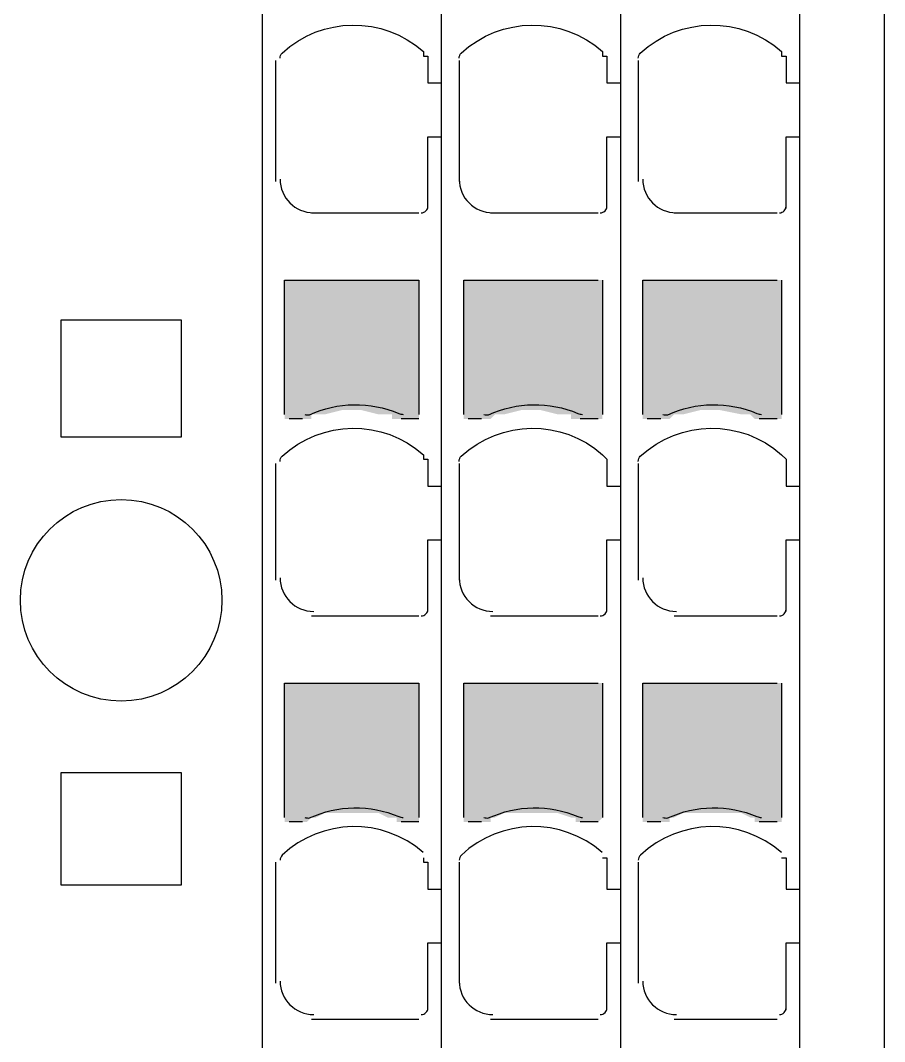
# Model space of a CAD drawing. Header units: feet. Extents: x -159 to 1687, y -48 to 1556.
# Drawn here: x 544.171 to 544.2514, y 1044.4769 to 1044.5719 of the extents above; entities that cross this region are included whole.
import ezdxf

# ---------------------------------------------------------------- set-up
doc = ezdxf.new("R2010")
doc.units = ezdxf.units.FT
doc.header["$MEASUREMENT"] = 0
doc.layers.add('PDF_0', color=7, linetype='Continuous')

msp = doc.modelspace()

# ---------------------------------------------------------------- linework, layer by layer
at = {"layer": 'PDF_0', "lineweight": 25}
for p, q in [((544.2101403210402, 1044.671939071256), (544.2101403210402, 1044.381925486276)), ((544.2268077684528, 1044.671939071256), (544.2268077684528, 1044.381925486276))]:
    msp.add_line(p, q, dxfattribs=at)
for points in [[(544.2513922533865, 1044.671939071256), (544.1934728736273, 1044.671939071256), (544.1934728736273, 1044.381925486276), (544.2513922533865, 1044.381925486276)], [(544.2434752158656, 1044.671939071256), (544.2434752158656, 1044.381925486276)], [(544.2513922533865, 1044.381925486276), (544.2513922533865, 1044.671939071256)], [(544.1947229321836, 1044.568184211113), (544.1947229321836, 1044.556933684109)], [(544.2118070657814, 1044.568184211113), (544.2118070657814, 1044.556933684109)], [(544.2284745131942, 1044.568184211113), (544.2284745131942, 1044.556933684109)], [(544.2088902624841, 1044.554433566997), (544.2088902624841, 1044.561100545962), (544.2101403210402, 1044.561100545962)], [(544.225557709897, 1044.554433566997), (544.225557709897, 1044.561100545962), (544.2268077684528, 1044.561100545962)], [(544.2422251573093, 1044.554433566997), (544.2422251573093, 1044.561100545962), (544.2434752158656, 1044.561100545962)], [(544.198056421666, 1044.554016880812), (544.2080568901135, 1044.554016880812)], [(544.2147238690786, 1044.554016880812), (544.2247243375264, 1044.554016880812)], [(544.2318080026766, 1044.554016880812), (544.241391784939, 1044.554016880812)], [(544.195556304554, 1044.535266002473), (544.195556304554, 1044.547766588033), (544.2080568901135, 1044.547766588033), (544.2080568901135, 1044.535266002473)], [(544.2122237519666, 1044.535266002473), (544.2122237519666, 1044.547766588033), (544.2247243375264, 1044.547766588033)], [(544.2251410237116, 1044.547766588033), (544.2251410237116, 1044.535266002473)], [(544.2288911993794, 1044.535266002473), (544.2288911993794, 1044.547766588033), (544.241391784939, 1044.547766588033)], [(544.2418084711242, 1044.547766588033), (544.2418084711242, 1044.535266002473)], [(544.1972230492954, 1044.534849316288), (544.1959729907394, 1044.534849316288)], [(544.2080568901135, 1044.534849316288), (544.2063901453721, 1044.534849316288)], [(544.213890496708, 1044.534849316288), (544.2126404381522, 1044.534849316288)], [(544.2247243375264, 1044.534849316288), (544.2230575927849, 1044.534849316288)], [(544.2305579441208, 1044.534849316288), (544.2293078855646, 1044.534849316288)], [(544.241391784939, 1044.534849316288), (544.2397250401975, 1044.534849316288)], [(544.1947229321836, 1044.530682454434), (544.1947229321836, 1044.519848613616)], [(544.2118070657814, 1044.530682454434), (544.2118070657814, 1044.519848613616)], [(544.2284745131942, 1044.530682454434), (544.2284745131942, 1044.519848613616)], [(544.2088902624841, 1044.516931810319), (544.2088902624841, 1044.523598789284), (544.2101403210402, 1044.523598789284)], [(544.225557709897, 1044.516931810319), (544.225557709897, 1044.523598789284), (544.2268077684528, 1044.523598789284)], [(544.2422251573093, 1044.516931810319), (544.2422251573093, 1044.523598789284), (544.2434752158656, 1044.523598789284)], [(544.198056421666, 1044.516515124133), (544.2080568901135, 1044.516515124133)], [(544.2147238690786, 1044.516515124133), (544.2247243375264, 1044.516515124133)], [(544.2318080026766, 1044.516515124133), (544.241391784939, 1044.516515124133)], [(544.195556304554, 1044.497764245794), (544.195556304554, 1044.510264831354), (544.2080568901135, 1044.510264831354), (544.2080568901135, 1044.497764245794)], [(544.2122237519666, 1044.497764245794), (544.2122237519666, 1044.510264831354), (544.2247243375264, 1044.510264831354)], [(544.2251410237116, 1044.510264831354), (544.2251410237116, 1044.497764245794)], [(544.2288911993794, 1044.497764245794), (544.2288911993794, 1044.510264831354), (544.241391784939, 1044.510264831354)], [(544.2418084711242, 1044.510264831354), (544.2418084711242, 1044.497764245794)], [(544.1972230492954, 1044.497347559609), (544.1959729907394, 1044.497347559609)], [(544.2080568901135, 1044.497347559609), (544.2063901453721, 1044.497347559609)], [(544.213890496708, 1044.497347559609), (544.2126404381522, 1044.497347559609)], [(544.2247243375264, 1044.497347559609), (544.2230575927849, 1044.497347559609)], [(544.2305579441208, 1044.497347559609), (544.2293078855646, 1044.497347559609)], [(544.241391784939, 1044.497347559609), (544.2397250401975, 1044.497347559609)], [(544.2084735762987, 1044.494014070126), (544.2084735762987, 1044.493597383941), (544.2088902624841, 1044.493597383941), (544.2088902624841, 1044.491097266829), (544.2101403210402, 1044.491097266829)], [(544.2251410237116, 1044.494014070126), (544.225557709897, 1044.494014070126), (544.225557709897, 1044.491097266829), (544.2268077684528, 1044.491097266829)], [(544.2418084711242, 1044.494014070126), (544.2422251573093, 1044.494014070126), (544.2422251573093, 1044.491097266829), (544.2434752158656, 1044.491097266829)], [(544.1947229321836, 1044.493597383941), (544.1947229321836, 1044.482346856938)], [(544.2118070657814, 1044.493597383941), (544.2118070657814, 1044.482346856938)], [(544.2284745131942, 1044.493597383941), (544.2284745131942, 1044.482346856938)], [(544.2088902624841, 1044.479846739826), (544.2088902624841, 1044.486097032605), (544.2101403210402, 1044.486097032605)], [(544.225557709897, 1044.479846739826), (544.225557709897, 1044.486097032605), (544.2268077684528, 1044.486097032605)], [(544.2422251573093, 1044.479846739826), (544.2422251573093, 1044.486097032605), (544.2434752158656, 1044.486097032605)], [(544.198056421666, 1044.479013367455), (544.2080568901135, 1044.479013367455)], [(544.2147238690786, 1044.479013367455), (544.2247243375264, 1044.479013367455)], [(544.2318080026766, 1044.479013367455), (544.241391784939, 1044.479013367455)]]:
    msp.add_lwpolyline(points, dxfattribs=at)
for points in [[(544.1951396183688, 1044.568392554205, -0.2075038058132481), (544.1953263937844, 1044.568877397749, -0.3849031679512238), (544.2084735762987, 1044.569017583483), (544.2084735762987, 1044.568600897298), (544.2088902624841, 1044.568600897298), (544.2088902624841, 1044.566100780186), (544.2101403210402, 1044.566100780186)], [(544.2118070657818, 1044.568392554205, -0.2075038077848607), (544.211993841197, 1044.568877397749, -0.3849031679515921), (544.2251410237116, 1044.569017583483), (544.2251410237116, 1044.568600897298), (544.225557709897, 1044.568600897298), (544.225557709897, 1044.566100780186), (544.2268077684528, 1044.566100780186)], [(544.2284745131931, 1044.568392554205, -0.2075038061951557), (544.2286612886098, 1044.568877397749, -0.3849031679529309), (544.2418084711242, 1044.569017583483), (544.2418084711242, 1044.568600897298), (544.2422251573093, 1044.568600897298), (544.2422251573093, 1044.566100780186), (544.2434752158656, 1044.566100780186)], [(544.1974313923881, 1044.535266002473, 0.1046999984247399), (544.1978724922169, 1044.535221242043, -0.2119965880107762), (544.2061758019988, 1044.535355523333, 0.1046999979662234), (544.206598488465, 1044.535266002473)], [(544.2140988398007, 1044.535266002473, 0.1046999994910675), (544.2145399396295, 1044.535221242043, -0.2119965880048719), (544.2228432494112, 1044.535355523333, 0.1046999991239598), (544.2232659358776, 1044.535266002473)], [(544.2307662872131, 1044.535266002473, 0.1046999978336182), (544.2312073870423, 1044.535221242043, -0.2119965880048447), (544.2395106968238, 1044.535355523333, 0.1046999985572923), (544.2399333832905, 1044.535266002473)], [(544.1951396183695, 1044.530890797527, -0.2075038056637065), (544.1953263937844, 1044.531375641072, -0.3849031679540181), (544.2084735762987, 1044.531515826805), (544.2084735762987, 1044.53109914062), (544.2088902624841, 1044.53109914062), (544.2088902624841, 1044.528599023508), (544.2101403210402, 1044.528599023508)], [(544.2118070657807, 1044.530890797527, -0.2075038076346653), (544.211993841197, 1044.531375641071, -0.3849031679505737), (544.2251410237116, 1044.531515826805), (544.225557709897, 1044.53109914062), (544.225557709897, 1044.528599023508), (544.2268077684528, 1044.528599023508)], [(544.2284745131931, 1044.530890797527, -0.2075038076503503), (544.2286612886098, 1044.531375641072, -0.3849031679518936), (544.2418084711242, 1044.531515826805), (544.2422251573093, 1044.53109914062), (544.2422251573093, 1044.528599023508), (544.2434752158656, 1044.528599023508)], [(544.1974313923881, 1044.497764245794, 0.1046999978559103), (544.1978724922169, 1044.497719485365, -0.2119965880061232), (544.2061758019984, 1044.497853766654, 0.1046999971018567), (544.206598488465, 1044.497764245794)], [(544.2140988398007, 1044.497764245794, 0.1046999964037743), (544.2145399396295, 1044.497719485365, -0.2119965880090754), (544.2228432494112, 1044.497853766655, 0.1046999980007453), (544.2232659358774, 1044.497764245795)], [(544.2307662872136, 1044.497764245794, 0.1046999989276608), (544.2312073870423, 1044.497719485364, -0.2119965880090483), (544.2395106968238, 1044.497853766654, 0.1046999987770374), (544.2399333832905, 1044.497764245794)], [(544.2084548587557, 1044.4945151936, 0.3849031679522376), (544.1953376859803, 1044.494262290087, 0.2075038070192441), (544.1951396183688, 1044.493805727034)], [(544.225122306168, 1044.4945151936, 0.3849031679526356), (544.2120051333927, 1044.494262290088, 0.2075038081881969), (544.2118070657812, 1044.493805727034)], [(544.2417897535809, 1044.4945151936, 0.3849031679539703), (544.2286725808053, 1044.494262290088, 0.2075038065988493), (544.2284745131942, 1044.493805727034)]]:
    msp.add_lwpolyline(points, format="xyb", dxfattribs=at)
for points in [[(544.1859725222919, 1044.544016412364), (544.1747219952881, 1044.544016412364), (544.1747219952881, 1044.533182571546), (544.1859725222919, 1044.533182571546)], [(544.1747219952881, 1044.491513953015), (544.1859725222919, 1044.491513953015), (544.1859725222919, 1044.501931107647), (544.1747219952881, 1044.501931107647)]]:
    msp.add_lwpolyline(points, close=True, dxfattribs=at)
msp.add_circle((544.1803472497895, 1044.517973516781), 0.009375448170256932, dxfattribs=at)
for centre, radius, start, end in [((544.1982647890991, 1044.557142051542), 0.0031251707304732, 180.0004462470421, 269.9995537497206), ((544.2149322365115, 1044.557142051542), 0.003125170730403756, 180.0004462497518, 269.9995537509973), ((544.2320163701095, 1044.557142051542), 0.003125170730129637, 180.0004462452964, 269.9995537560194), ((544.2082652667493, 1044.554641876548), 0.0006249957368226479, 269.9969249791739, 0.003074929792814108), ((544.2249327141622, 1044.554641876547), 0.0006249957361312102, 269.9969249490314, 0.003074993184882103), ((544.2416001615745, 1044.554641876547), 0.0006249957356908756, 269.9969249742105, 0.003075033544238064), ((544.1982647890989, 1044.520056981049), 0.003125170730182762, 180.0004462443584, 269.9995537550489), ((544.2149322365119, 1044.520056981049), 0.003125170730448388, 180.0004462496345, 269.9995537501765), ((544.2320163701095, 1044.520056981049), 0.003125170730111984, 180.0004462446841, 269.9995537563451), ((544.2082652667491, 1044.517140119869), 0.0006249957366587573, 269.9969250126841, 0.00307494478752641), ((544.2249327141617, 1044.517140119869), 0.0006249957359679858, 269.9969249824829, 0.003075008114456645), ((544.2416001615754, 1044.517140119868), 0.0006249957349618369, 269.9969248825844, 0.003075100362552224), ((544.1982647890989, 1044.482555224371), 0.003125170730222398, 180.0004462462213, 269.9995537543193), ((544.2149322365112, 1044.482555224371), 0.003125170730039708, 180.0004462439285, 269.9995537576739), ((544.2320163701097, 1044.482555224371), 0.003125170730424573, 180.0004462486184, 269.999553750613), ((544.2082652667491, 1044.480055049376), 0.0006249957359516525, 269.9969250042813, 0.003075009638680225), ((544.2249327141617, 1044.480055049375), 0.0006249957356409065, 269.9969249885929, 0.003075038129936353), ((544.2416001615748, 1044.480055049376), 0.0006249957363007416, 269.9969249519138, 0.003074977643012444)]:
    msp.add_arc(centre, radius, start, end, dxfattribs=at)
at = {"layer": 'PDF_0', "color": 1, "transparency": 33554559}
for points in [[(544.2080568901135, 1044.547766588033), (544.2080568901135, 1044.547766588033), (544.195556304554, 1044.547766588033)], [(544.195556304554, 1044.547766588033), (544.2080568901135, 1044.547766588033), (544.2080568901135, 1044.547766588033)], [(544.2080568901135, 1044.547766588033), (544.195556304554, 1044.547766588033), (544.2080568901135, 1044.535682688658)], [(544.195556304554, 1044.547766588033), (544.2080568901135, 1044.535682688658), (544.195556304554, 1044.535682688658)], [(544.2247243375264, 1044.547766588033), (544.2247243375264, 1044.547766588033), (544.2122237519666, 1044.547766588033)], [(544.2122237519666, 1044.547766588033), (544.2247243375264, 1044.547766588033), (544.2247243375264, 1044.547766588033)], [(544.2122237519666, 1044.547766588033), (544.2251410237116, 1044.547766588033), (544.2251410237116, 1044.547766588033)], [(544.2251410237116, 1044.547766588033), (544.2251410237116, 1044.547766588033), (544.2122237519666, 1044.547766588033)], [(544.2251410237116, 1044.547766588033), (544.2122237519666, 1044.547766588033), (544.2247243375264, 1044.547766588033)], [(544.2251410237116, 1044.547766588033), (544.2122237519666, 1044.547766588033), (544.2251410237116, 1044.535682688658)], [(544.2122237519666, 1044.547766588033), (544.2251410237116, 1044.535682688658), (544.2122237519666, 1044.535682688658)], [(544.241391784939, 1044.547766588033), (544.241391784939, 1044.547766588033), (544.2288911993794, 1044.547766588033)], [(544.2288911993794, 1044.547766588033), (544.241391784939, 1044.547766588033), (544.241391784939, 1044.547766588033)], [(544.2288911993794, 1044.547766588033), (544.2418084711242, 1044.547766588033), (544.2418084711242, 1044.547766588033)], [(544.2418084711242, 1044.547766588033), (544.2418084711242, 1044.547766588033), (544.2288911993794, 1044.547766588033)], [(544.2418084711242, 1044.547766588033), (544.2288911993794, 1044.547766588033), (544.241391784939, 1044.547766588033)], [(544.2418084711242, 1044.547766588033), (544.2288911993794, 1044.547766588033), (544.2418084711242, 1044.535682688658)], [(544.2288911993794, 1044.547766588033), (544.2418084711242, 1044.535682688658), (544.2288911993794, 1044.535682688658)], [(544.2009732249633, 1044.535682688658), (544.195556304554, 1044.535682688658), (544.1993064802218, 1044.535266002473)], [(544.195556304554, 1044.535682688658), (544.1993064802218, 1044.535266002473), (544.195556304554, 1044.535266002473)], [(544.1984731078512, 1044.535266002473), (544.1984731078512, 1044.535266002473), (544.195556304554, 1044.535266002473)], [(544.1984731078512, 1044.535266002473), (544.195556304554, 1044.535266002473), (544.1993064802218, 1044.535266002473)], [(544.198056421666, 1044.535266002473), (544.198056421666, 1044.535266002473), (544.195556304554, 1044.535266002473)], [(544.198056421666, 1044.535266002473), (544.195556304554, 1044.535266002473), (544.1984731078512, 1044.535266002473)], [(544.198056421666, 1044.535266002473), (544.195556304554, 1044.535266002473), (544.198056421666, 1044.534849316288)], [(544.195556304554, 1044.535266002473), (544.198056421666, 1044.534849316288), (544.195556304554, 1044.534849316288)], [(544.195556304554, 1044.534849316288), (544.198056421666, 1044.534849316288), (544.198056421666, 1044.534849316288)], [(544.198056421666, 1044.534849316288), (544.198056421666, 1044.534849316288), (544.195556304554, 1044.534849316288)], [(544.1976397354804, 1044.534849316288), (544.195556304554, 1044.534849316288), (544.198056421666, 1044.534849316288)], [(544.195556304554, 1044.534849316288), (544.1976397354804, 1044.534849316288), (544.1976397354804, 1044.534849316288)], [(544.1976397354804, 1044.534849316288), (544.1976397354804, 1044.534849316288), (544.195556304554, 1044.534849316288)], [(544.1972230492954, 1044.534849316288), (544.1972230492954, 1044.534849316288), (544.195556304554, 1044.534849316288)], [(544.1972230492954, 1044.534849316288), (544.195556304554, 1044.534849316288), (544.1976397354804, 1044.534849316288)], [(544.195556304554, 1044.534849316288), (544.1972230492954, 1044.534849316288), (544.1959729907394, 1044.534849316288)], [(544.2080568901135, 1044.535682688658), (544.2026399697043, 1044.535682688658), (544.2080568901135, 1044.535266002473)], [(544.2026399697043, 1044.535682688658), (544.2080568901135, 1044.535266002473), (544.2043067144457, 1044.535266002473)], [(544.2043067144457, 1044.535266002473), (544.2080568901135, 1044.535266002473), (544.2051400868163, 1044.535266002473)], [(544.2051400868163, 1044.535266002473), (544.2080568901135, 1044.535266002473), (544.2055567730015, 1044.535266002473)], [(544.2080568901135, 1044.535266002473), (544.2055567730015, 1044.535266002473), (544.2080568901135, 1044.534849316288)], [(544.2055567730015, 1044.535266002473), (544.2080568901135, 1044.534849316288), (544.2055567730015, 1044.534849316288)], [(544.2055567730015, 1044.534849316288), (544.2080568901135, 1044.534849316288), (544.2059734591869, 1044.534849316288)], [(544.2059734591869, 1044.534849316288), (544.2080568901135, 1044.534849316288), (544.2080568901135, 1044.534849316288)], [(544.2080568901135, 1044.534849316288), (544.2080568901135, 1044.534849316288), (544.2059734591869, 1044.534849316288)], [(544.2059734591869, 1044.534849316288), (544.2080568901135, 1044.534849316288), (544.2063901453721, 1044.534849316288)], [(544.2080568901135, 1044.534849316288), (544.2080568901135, 1044.534849316288), (544.2063901453721, 1044.534849316288)], [(544.2063901453721, 1044.534849316288), (544.2080568901135, 1044.534849316288), (544.2080568901135, 1044.534849316288)], [(544.2176406723759, 1044.535682688658), (544.2122237519666, 1044.535682688658), (544.2159739276346, 1044.535266002473)], [(544.2122237519666, 1044.535682688658), (544.2159739276346, 1044.535266002473), (544.2122237519666, 1044.535266002473)], [(544.2151405552638, 1044.535266002473), (544.2122237519666, 1044.535266002473), (544.2159739276346, 1044.535266002473)], [(544.2122237519666, 1044.535266002473), (544.2151405552638, 1044.535266002473), (544.2151405552638, 1044.535266002473)], [(544.2151405552638, 1044.535266002473), (544.2151405552638, 1044.535266002473), (544.2122237519666, 1044.535266002473)], [(544.2151405552638, 1044.535266002473), (544.2122237519666, 1044.535266002473), (544.2147238690786, 1044.534849316288)], [(544.2122237519666, 1044.535266002473), (544.2147238690786, 1044.534849316288), (544.2122237519666, 1044.534849316288)], [(544.2122237519666, 1044.534849316288), (544.2147238690786, 1044.534849316288), (544.2147238690786, 1044.534849316288)], [(544.2147238690786, 1044.534849316288), (544.2147238690786, 1044.534849316288), (544.2122237519666, 1044.534849316288)], [(544.2143071828932, 1044.534849316288), (544.2122237519666, 1044.534849316288), (544.2147238690786, 1044.534849316288)], [(544.2122237519666, 1044.534849316288), (544.2143071828932, 1044.534849316288), (544.2143071828932, 1044.534849316288)], [(544.2143071828932, 1044.534849316288), (544.2143071828932, 1044.534849316288), (544.2122237519666, 1044.534849316288)], [(544.2122237519666, 1044.534849316288), (544.2143071828932, 1044.534849316288), (544.2126404381522, 1044.534849316288)], [(544.213890496708, 1044.534849316288), (544.213890496708, 1044.534849316288), (544.2126404381522, 1044.534849316288)], [(544.213890496708, 1044.534849316288), (544.2126404381522, 1044.534849316288), (544.2143071828932, 1044.534849316288)], [(544.2126404381522, 1044.534849316288), (544.213890496708, 1044.534849316288), (544.213890496708, 1044.534849316288)], [(544.2251410237116, 1044.535682688658), (544.2193074171171, 1044.535682688658), (544.2251410237116, 1044.535266002473)], [(544.2193074171171, 1044.535682688658), (544.2251410237116, 1044.535266002473), (544.2209741618583, 1044.535266002473)], [(544.2209741618583, 1044.535266002473), (544.2251410237116, 1044.535266002473), (544.2222242204143, 1044.535266002473)], [(544.2222242204143, 1044.535266002473), (544.2251410237116, 1044.535266002473), (544.2251410237116, 1044.535266002473)], [(544.2251410237116, 1044.535266002473), (544.2251410237116, 1044.535266002473), (544.2222242204143, 1044.535266002473)], [(544.2251410237116, 1044.535266002473), (544.2222242204143, 1044.535266002473), (544.2251410237116, 1044.534849316288)], [(544.2222242204143, 1044.535266002473), (544.2251410237116, 1044.534849316288), (544.2222242204143, 1044.534849316288)], [(544.2222242204143, 1044.534849316288), (544.2251410237116, 1044.534849316288), (544.2226409065997, 1044.534849316288)], [(544.2247243375264, 1044.534849316288), (544.2247243375264, 1044.534849316288), (544.2226409065997, 1044.534849316288)], [(544.2247243375264, 1044.534849316288), (544.2226409065997, 1044.534849316288), (544.2251410237116, 1044.534849316288)], [(544.2226409065997, 1044.534849316288), (544.2247243375264, 1044.534849316288), (544.2247243375264, 1044.534849316288)], [(544.2226409065997, 1044.534849316288), (544.2247243375264, 1044.534849316288), (544.2230575927849, 1044.534849316288)], [(544.2230575927849, 1044.534849316288), (544.2247243375264, 1044.534849316288), (544.2247243375264, 1044.534849316288)], [(544.2247243375264, 1044.534849316288), (544.2247243375264, 1044.534849316288), (544.2230575927849, 1044.534849316288)], [(544.2343081197882, 1044.535682688658), (544.2288911993794, 1044.535682688658), (544.2326413750473, 1044.535266002473)], [(544.2288911993794, 1044.535682688658), (544.2326413750473, 1044.535266002473), (544.2288911993794, 1044.535266002473)], [(544.2318080026766, 1044.535266002473), (544.2288911993794, 1044.535266002473), (544.2326413750473, 1044.535266002473)], [(544.2288911993794, 1044.535266002473), (544.2318080026766, 1044.535266002473), (544.2318080026766, 1044.535266002473)], [(544.2318080026766, 1044.535266002473), (544.2318080026766, 1044.535266002473), (544.2288911993794, 1044.535266002473)], [(544.2318080026766, 1044.535266002473), (544.2288911993794, 1044.535266002473), (544.231391316491, 1044.534849316288)], [(544.2288911993794, 1044.535266002473), (544.231391316491, 1044.534849316288), (544.2288911993794, 1044.534849316288)], [(544.2288911993794, 1044.534849316288), (544.231391316491, 1044.534849316288), (544.231391316491, 1044.534849316288)], [(544.231391316491, 1044.534849316288), (544.231391316491, 1044.534849316288), (544.2288911993794, 1044.534849316288)], [(544.230974630306, 1044.534849316288), (544.2288911993794, 1044.534849316288), (544.231391316491, 1044.534849316288)], [(544.230974630306, 1044.534849316288), (544.230974630306, 1044.534849316288), (544.2288911993794, 1044.534849316288)], [(544.2288911993794, 1044.534849316288), (544.230974630306, 1044.534849316288), (544.230974630306, 1044.534849316288)], [(544.2288911993794, 1044.534849316288), (544.230974630306, 1044.534849316288), (544.2293078855646, 1044.534849316288)], [(544.2293078855646, 1044.534849316288), (544.230974630306, 1044.534849316288), (544.230974630306, 1044.534849316288)], [(544.230974630306, 1044.534849316288), (544.230974630306, 1044.534849316288), (544.2293078855646, 1044.534849316288)], [(544.2305579441208, 1044.534849316288), (544.2305579441208, 1044.534849316288), (544.2293078855646, 1044.534849316288)], [(544.2305579441208, 1044.534849316288), (544.2293078855646, 1044.534849316288), (544.230974630306, 1044.534849316288)], [(544.2418084711242, 1044.535682688658), (544.2359748645297, 1044.535682688658), (544.2418084711242, 1044.535266002473)], [(544.2359748645297, 1044.535682688658), (544.2418084711242, 1044.535266002473), (544.2380582954563, 1044.535266002473)], [(544.2380582954563, 1044.535266002473), (544.2418084711242, 1044.535266002473), (544.2388916678269, 1044.535266002473)], [(544.2388916678269, 1044.535266002473), (544.2418084711242, 1044.535266002473), (544.2418084711242, 1044.535266002473)], [(544.2418084711242, 1044.535266002473), (544.2418084711242, 1044.535266002473), (544.2388916678269, 1044.535266002473)], [(544.2418084711242, 1044.535266002473), (544.2388916678269, 1044.535266002473), (544.2418084711242, 1044.534849316288)], [(544.2388916678269, 1044.535266002473), (544.2418084711242, 1044.534849316288), (544.2393083540121, 1044.534849316288)], [(544.2393083540121, 1044.534849316288), (544.2418084711242, 1044.534849316288), (544.2418084711242, 1044.534849316288)], [(544.2418084711242, 1044.534849316288), (544.2418084711242, 1044.534849316288), (544.2393083540121, 1044.534849316288)], [(544.2393083540121, 1044.534849316288), (544.2418084711242, 1044.534849316288), (544.2397250401975, 1044.534849316288)], [(544.241391784939, 1044.534849316288), (544.2397250401975, 1044.534849316288), (544.2418084711242, 1044.534849316288)], [(544.241391784939, 1044.534849316288), (544.241391784939, 1044.534849316288), (544.2397250401975, 1044.534849316288)], [(544.2397250401975, 1044.534849316288), (544.241391784939, 1044.534849316288), (544.241391784939, 1044.534849316288)], [(544.195556304554, 1044.510264831354), (544.2080568901135, 1044.510264831354), (544.2080568901135, 1044.510264831354)], [(544.2080568901135, 1044.510264831354), (544.2080568901135, 1044.510264831354), (544.195556304554, 1044.510264831354)], [(544.2080568901135, 1044.510264831354), (544.195556304554, 1044.510264831354), (544.2080568901135, 1044.49818093198)], [(544.195556304554, 1044.510264831354), (544.2080568901135, 1044.49818093198), (544.195556304554, 1044.49818093198)], [(544.2122237519666, 1044.510264831354), (544.2247243375264, 1044.510264831354), (544.2247243375264, 1044.510264831354)], [(544.2247243375264, 1044.510264831354), (544.2247243375264, 1044.510264831354), (544.2122237519666, 1044.510264831354)], [(544.2251410237116, 1044.510264831354), (544.2251410237116, 1044.510264831354), (544.2122237519666, 1044.510264831354)], [(544.2122237519666, 1044.510264831354), (544.2251410237116, 1044.510264831354), (544.2251410237116, 1044.510264831354)], [(544.2251410237116, 1044.510264831354), (544.2122237519666, 1044.510264831354), (544.2247243375264, 1044.510264831354)], [(544.2251410237116, 1044.510264831354), (544.2122237519666, 1044.510264831354), (544.2251410237116, 1044.49818093198)], [(544.2122237519666, 1044.510264831354), (544.2251410237116, 1044.49818093198), (544.2122237519666, 1044.49818093198)], [(544.241391784939, 1044.510264831354), (544.241391784939, 1044.510264831354), (544.2288911993794, 1044.510264831354)], [(544.2288911993794, 1044.510264831354), (544.241391784939, 1044.510264831354), (544.241391784939, 1044.510264831354)], [(544.2418084711242, 1044.510264831354), (544.2418084711242, 1044.510264831354), (544.2288911993794, 1044.510264831354)], [(544.2288911993794, 1044.510264831354), (544.2418084711242, 1044.510264831354), (544.2418084711242, 1044.510264831354)], [(544.2418084711242, 1044.510264831354), (544.2288911993794, 1044.510264831354), (544.241391784939, 1044.510264831354)], [(544.2418084711242, 1044.510264831354), (544.2288911993794, 1044.510264831354), (544.2418084711242, 1044.49818093198)], [(544.2288911993794, 1044.510264831354), (544.2418084711242, 1044.49818093198), (544.2288911993794, 1044.49818093198)], [(544.1993064802218, 1044.49818093198), (544.1993064802218, 1044.49818093198), (544.195556304554, 1044.49818093198)], [(544.1993064802218, 1044.49818093198), (544.195556304554, 1044.49818093198), (544.2009732249633, 1044.49818093198)], [(544.1993064802218, 1044.49818093198), (544.195556304554, 1044.49818093198), (544.1984731078512, 1044.497764245794)], [(544.195556304554, 1044.49818093198), (544.1984731078512, 1044.497764245794), (544.195556304554, 1044.497764245794)], [(544.2026399697043, 1044.49818093198), (544.2080568901135, 1044.49818093198), (544.2043067144457, 1044.49818093198)], [(544.2080568901135, 1044.49818093198), (544.2043067144457, 1044.49818093198), (544.2080568901135, 1044.497764245794)], [(544.2043067144457, 1044.49818093198), (544.2080568901135, 1044.497764245794), (544.2051400868163, 1044.497764245794)], [(544.2159739276346, 1044.49818093198), (544.2159739276346, 1044.49818093198), (544.2122237519666, 1044.49818093198)], [(544.2159739276346, 1044.49818093198), (544.2122237519666, 1044.49818093198), (544.2176406723759, 1044.49818093198)], [(544.2159739276346, 1044.49818093198), (544.2122237519666, 1044.49818093198), (544.2151405552638, 1044.497764245794)], [(544.2122237519666, 1044.49818093198), (544.2151405552638, 1044.497764245794), (544.2122237519666, 1044.497764245794)], [(544.2193074171171, 1044.49818093198), (544.2251410237116, 1044.49818093198), (544.2209741618583, 1044.49818093198)], [(544.2251410237116, 1044.49818093198), (544.2209741618583, 1044.49818093198), (544.2251410237116, 1044.497764245794)], [(544.2209741618583, 1044.49818093198), (544.2251410237116, 1044.497764245794), (544.2222242204143, 1044.497764245794)], [(544.2326413750473, 1044.49818093198), (544.2326413750473, 1044.49818093198), (544.2288911993794, 1044.49818093198)], [(544.2326413750473, 1044.49818093198), (544.2288911993794, 1044.49818093198), (544.2343081197882, 1044.49818093198)], [(544.2326413750473, 1044.49818093198), (544.2288911993794, 1044.49818093198), (544.2318080026766, 1044.497764245794)], [(544.2288911993794, 1044.49818093198), (544.2318080026766, 1044.497764245794), (544.2288911993794, 1044.497764245794)], [(544.2359748645297, 1044.49818093198), (544.2418084711242, 1044.49818093198), (544.2380582954563, 1044.49818093198)], [(544.2418084711242, 1044.49818093198), (544.2380582954563, 1044.49818093198), (544.2418084711242, 1044.497764245794)], [(544.2380582954563, 1044.49818093198), (544.2418084711242, 1044.497764245794), (544.2388916678269, 1044.497764245794)], [(544.198056421666, 1044.497764245794), (544.195556304554, 1044.497764245794), (544.1984731078512, 1044.497764245794)], [(544.195556304554, 1044.497764245794), (544.198056421666, 1044.497764245794), (544.198056421666, 1044.497764245794)], [(544.198056421666, 1044.497764245794), (544.198056421666, 1044.497764245794), (544.195556304554, 1044.497764245794)], [(544.198056421666, 1044.497764245794), (544.195556304554, 1044.497764245794), (544.1976397354804, 1044.497347559609)], [(544.195556304554, 1044.497764245794), (544.1976397354804, 1044.497347559609), (544.195556304554, 1044.497347559609)], [(544.195556304554, 1044.497347559609), (544.1976397354804, 1044.497347559609), (544.1976397354804, 1044.497347559609)], [(544.1976397354804, 1044.497347559609), (544.1976397354804, 1044.497347559609), (544.195556304554, 1044.497347559609)], [(544.1972230492954, 1044.497347559609), (544.1972230492954, 1044.497347559609), (544.195556304554, 1044.497347559609)], [(544.1972230492954, 1044.497347559609), (544.195556304554, 1044.497347559609), (544.1976397354804, 1044.497347559609)], [(544.195556304554, 1044.497347559609), (544.1972230492954, 1044.497347559609), (544.1959729907394, 1044.497347559609)], [(544.2051400868163, 1044.497764245794), (544.2080568901135, 1044.497764245794), (544.2055567730015, 1044.497764245794)], [(544.2055567730015, 1044.497764245794), (544.2080568901135, 1044.497764245794), (544.2080568901135, 1044.497764245794)], [(544.2080568901135, 1044.497764245794), (544.2080568901135, 1044.497764245794), (544.2055567730015, 1044.497764245794)], [(544.2055567730015, 1044.497764245794), (544.2080568901135, 1044.497764245794), (544.2059734591869, 1044.497764245794)], [(544.2080568901135, 1044.497764245794), (544.2059734591869, 1044.497764245794), (544.2080568901135, 1044.497347559609)], [(544.2059734591869, 1044.497764245794), (544.2080568901135, 1044.497347559609), (544.2059734591869, 1044.497347559609)], [(544.2059734591869, 1044.497347559609), (544.2080568901135, 1044.497347559609), (544.2080568901135, 1044.497347559609)], [(544.2080568901135, 1044.497347559609), (544.2080568901135, 1044.497347559609), (544.2059734591869, 1044.497347559609)], [(544.2059734591869, 1044.497347559609), (544.2080568901135, 1044.497347559609), (544.2063901453721, 1044.497347559609)], [(544.2080568901135, 1044.497347559609), (544.2080568901135, 1044.497347559609), (544.2063901453721, 1044.497347559609)], [(544.2063901453721, 1044.497347559609), (544.2080568901135, 1044.497347559609), (544.2080568901135, 1044.497347559609)], [(544.2122237519666, 1044.497764245794), (544.2151405552638, 1044.497764245794), (544.2151405552638, 1044.497764245794)], [(544.2151405552638, 1044.497764245794), (544.2151405552638, 1044.497764245794), (544.2122237519666, 1044.497764245794)], [(544.2147238690786, 1044.497764245794), (544.2122237519666, 1044.497764245794), (544.2151405552638, 1044.497764245794)], [(544.2122237519666, 1044.497764245794), (544.2147238690786, 1044.497764245794), (544.2147238690786, 1044.497764245794)], [(544.2147238690786, 1044.497764245794), (544.2147238690786, 1044.497764245794), (544.2122237519666, 1044.497764245794)], [(544.2147238690786, 1044.497764245794), (544.2122237519666, 1044.497764245794), (544.2147238690786, 1044.497347559609)], [(544.2122237519666, 1044.497764245794), (544.2147238690786, 1044.497347559609), (544.2122237519666, 1044.497347559609)], [(544.2143071828932, 1044.497347559609), (544.2122237519666, 1044.497347559609), (544.2147238690786, 1044.497347559609)], [(544.2122237519666, 1044.497347559609), (544.2143071828932, 1044.497347559609), (544.2143071828932, 1044.497347559609)], [(544.2143071828932, 1044.497347559609), (544.2143071828932, 1044.497347559609), (544.2122237519666, 1044.497347559609)], [(544.2122237519666, 1044.497347559609), (544.2143071828932, 1044.497347559609), (544.2126404381522, 1044.497347559609)], [(544.213890496708, 1044.497347559609), (544.2126404381522, 1044.497347559609), (544.2143071828932, 1044.497347559609)], [(544.2126404381522, 1044.497347559609), (544.213890496708, 1044.497347559609), (544.213890496708, 1044.497347559609)], [(544.213890496708, 1044.497347559609), (544.213890496708, 1044.497347559609), (544.2126404381522, 1044.497347559609)], [(544.2222242204143, 1044.497764245794), (544.2251410237116, 1044.497764245794), (544.2251410237116, 1044.497764245794)], [(544.2251410237116, 1044.497764245794), (544.2251410237116, 1044.497764245794), (544.2222242204143, 1044.497764245794)], [(544.2222242204143, 1044.497764245794), (544.2251410237116, 1044.497764245794), (544.2226409065997, 1044.497764245794)], [(544.2251410237116, 1044.497764245794), (544.2226409065997, 1044.497764245794), (544.2247243375264, 1044.497347559609)], [(544.2226409065997, 1044.497764245794), (544.2247243375264, 1044.497347559609), (544.2226409065997, 1044.497347559609)], [(544.2226409065997, 1044.497347559609), (544.2247243375264, 1044.497347559609), (544.2247243375264, 1044.497347559609)], [(544.2247243375264, 1044.497347559609), (544.2247243375264, 1044.497347559609), (544.2226409065997, 1044.497347559609)], [(544.2226409065997, 1044.497347559609), (544.2247243375264, 1044.497347559609), (544.2230575927849, 1044.497347559609)], [(544.2247243375264, 1044.497347559609), (544.2247243375264, 1044.497347559609), (544.2230575927849, 1044.497347559609)], [(544.2230575927849, 1044.497347559609), (544.2247243375264, 1044.497347559609), (544.2247243375264, 1044.497347559609)], [(544.2288911993794, 1044.497764245794), (544.2318080026766, 1044.497764245794), (544.2318080026766, 1044.497764245794)], [(544.2318080026766, 1044.497764245794), (544.2318080026766, 1044.497764245794), (544.2288911993794, 1044.497764245794)], [(544.231391316491, 1044.497764245794), (544.231391316491, 1044.497764245794), (544.2288911993794, 1044.497764245794)], [(544.231391316491, 1044.497764245794), (544.2288911993794, 1044.497764245794), (544.2318080026766, 1044.497764245794)], [(544.2288911993794, 1044.497764245794), (544.231391316491, 1044.497764245794), (544.231391316491, 1044.497764245794)], [(544.231391316491, 1044.497764245794), (544.2288911993794, 1044.497764245794), (544.231391316491, 1044.497347559609)], [(544.2288911993794, 1044.497764245794), (544.231391316491, 1044.497347559609), (544.2288911993794, 1044.497347559609)], [(544.2288911993794, 1044.497347559609), (544.231391316491, 1044.497347559609), (544.231391316491, 1044.497347559609)], [(544.231391316491, 1044.497347559609), (544.231391316491, 1044.497347559609), (544.2288911993794, 1044.497347559609)], [(544.230974630306, 1044.497347559609), (544.2288911993794, 1044.497347559609), (544.231391316491, 1044.497347559609)], [(544.230974630306, 1044.497347559609), (544.230974630306, 1044.497347559609), (544.2288911993794, 1044.497347559609)], [(544.2288911993794, 1044.497347559609), (544.230974630306, 1044.497347559609), (544.230974630306, 1044.497347559609)], [(544.2288911993794, 1044.497347559609), (544.230974630306, 1044.497347559609), (544.2293078855646, 1044.497347559609)], [(544.2293078855646, 1044.497347559609), (544.230974630306, 1044.497347559609), (544.230974630306, 1044.497347559609)], [(544.230974630306, 1044.497347559609), (544.230974630306, 1044.497347559609), (544.2293078855646, 1044.497347559609)], [(544.2305579441208, 1044.497347559609), (544.2305579441208, 1044.497347559609), (544.2293078855646, 1044.497347559609)], [(544.2305579441208, 1044.497347559609), (544.2293078855646, 1044.497347559609), (544.230974630306, 1044.497347559609)], [(544.2388916678269, 1044.497764245794), (544.2418084711242, 1044.497764245794), (544.2418084711242, 1044.497764245794)], [(544.2418084711242, 1044.497764245794), (544.2418084711242, 1044.497764245794), (544.2388916678269, 1044.497764245794)], [(544.2388916678269, 1044.497764245794), (544.2418084711242, 1044.497764245794), (544.2393083540121, 1044.497764245794)], [(544.2393083540121, 1044.497764245794), (544.2418084711242, 1044.497764245794), (544.2418084711242, 1044.497764245794)], [(544.2418084711242, 1044.497764245794), (544.2418084711242, 1044.497764245794), (544.2393083540121, 1044.497764245794)], [(544.2418084711242, 1044.497764245794), (544.2393083540121, 1044.497764245794), (544.2418084711242, 1044.497347559609)], [(544.2393083540121, 1044.497764245794), (544.2418084711242, 1044.497347559609), (544.2393083540121, 1044.497347559609)], [(544.2393083540121, 1044.497347559609), (544.2418084711242, 1044.497347559609), (544.2418084711242, 1044.497347559609)], [(544.2418084711242, 1044.497347559609), (544.2418084711242, 1044.497347559609), (544.2393083540121, 1044.497347559609)], [(544.2393083540121, 1044.497347559609), (544.2418084711242, 1044.497347559609), (544.2397250401975, 1044.497347559609)], [(544.241391784939, 1044.497347559609), (544.2397250401975, 1044.497347559609), (544.2418084711242, 1044.497347559609)], [(544.241391784939, 1044.497347559609), (544.241391784939, 1044.497347559609), (544.2397250401975, 1044.497347559609)], [(544.2397250401975, 1044.497347559609), (544.241391784939, 1044.497347559609), (544.241391784939, 1044.497347559609)]]:
    msp.add_solid(points, dxfattribs=at)

doc.saveas('drawing.dxf')
